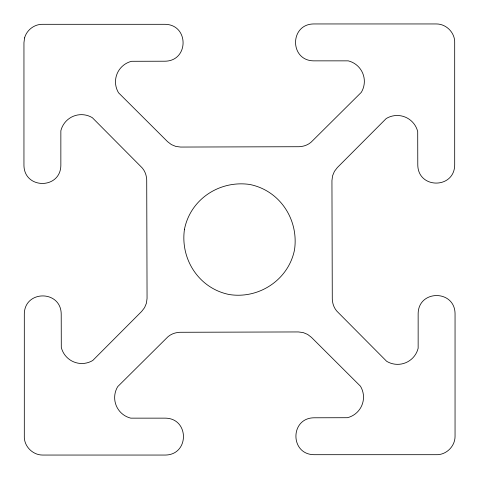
<?xml version="1.0" encoding="UTF-8"?>
<svg xmlns="http://www.w3.org/2000/svg" width="479" height="479" viewBox="0 0 479 479"><rect width="100%" height="100%" fill="white"/><g stroke="black" fill="none" stroke-linecap="round" stroke-linejoin="round"><path stroke-width="0.72" d="M184.469 229.267C180.098 259.217 199.007 288.496 229.267 294.531C259.049 299.267 288.627 279.682 294.531 249.733C298.902 219.783 279.993 190.504 249.733 184.469C219.783 180.098 190.504 199.007 184.469 229.267M24.579 37.907L23.95 42.685L23.95 165.363C24.231 189.462 60.57 189.462 60.851 165.363L60.851 130.749A21.16 21.16 0 0 1 92.351 117.702L140.652 166.339C144.514 169.722 146.526 174.817 146.718 179.894L147.059 298.393L146.43 303.171L144.586 307.62L141.652 311.44L92.788 360.459A21.16 21.16 0 0 1 61.294 347.413L61.21 313.996C60.929 289.897 24.591 289.897 24.309 313.996L24.309 436.028C23.8 446.123 32.626 455.122 42.685 455.05L165.363 455.05C189.462 454.769 189.462 418.43 165.363 418.149L130.749 418.149A21.16 21.16 0 0 1 117.702 386.649L166.339 338.348C169.722 334.486 174.817 332.474 179.894 332.282L298.393 331.941L303.171 332.57L307.62 334.414L311.44 337.348L360.459 386.212A21.16 21.16 0 0 1 347.413 417.706L313.996 417.79C289.897 418.071 289.897 454.409 313.996 454.691L436.028 454.691C446.123 455.2 455.122 446.374 455.05 436.315L455.05 313.637C454.769 289.538 418.43 289.538 418.149 313.637L418.149 348.251A21.16 21.16 0 0 1 386.649 361.298L338.348 312.661C334.486 309.278 332.474 304.183 332.282 299.106L331.941 180.607L332.57 175.829L334.414 171.38L337.348 167.56L386.212 118.541A21.16 21.16 0 0 1 417.706 131.587L417.79 165.004C418.071 189.103 454.409 189.103 454.691 165.004L454.691 42.972C455.2 32.877 446.374 23.878 436.315 23.95L313.637 23.95C289.538 24.231 289.538 60.57 313.637 60.851L348.251 60.851A21.16 21.16 0 0 1 361.298 92.351L312.661 140.652C309.278 144.514 304.183 146.526 299.106 146.718L180.607 147.059L175.829 146.43L171.38 144.586L167.56 141.652L118.541 92.788A21.16 21.16 0 0 1 131.587 61.294L165.004 61.21C189.103 60.929 189.103 24.591 165.004 24.309L42.972 24.309C34.602 23.98 26.782 29.86 24.579 37.907"/></g></svg>
